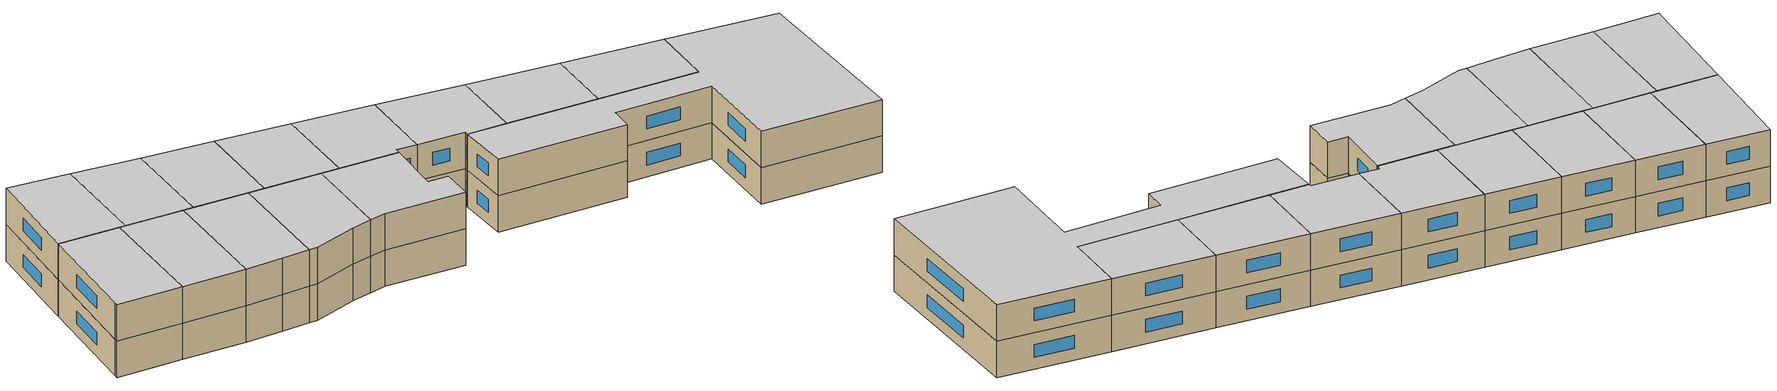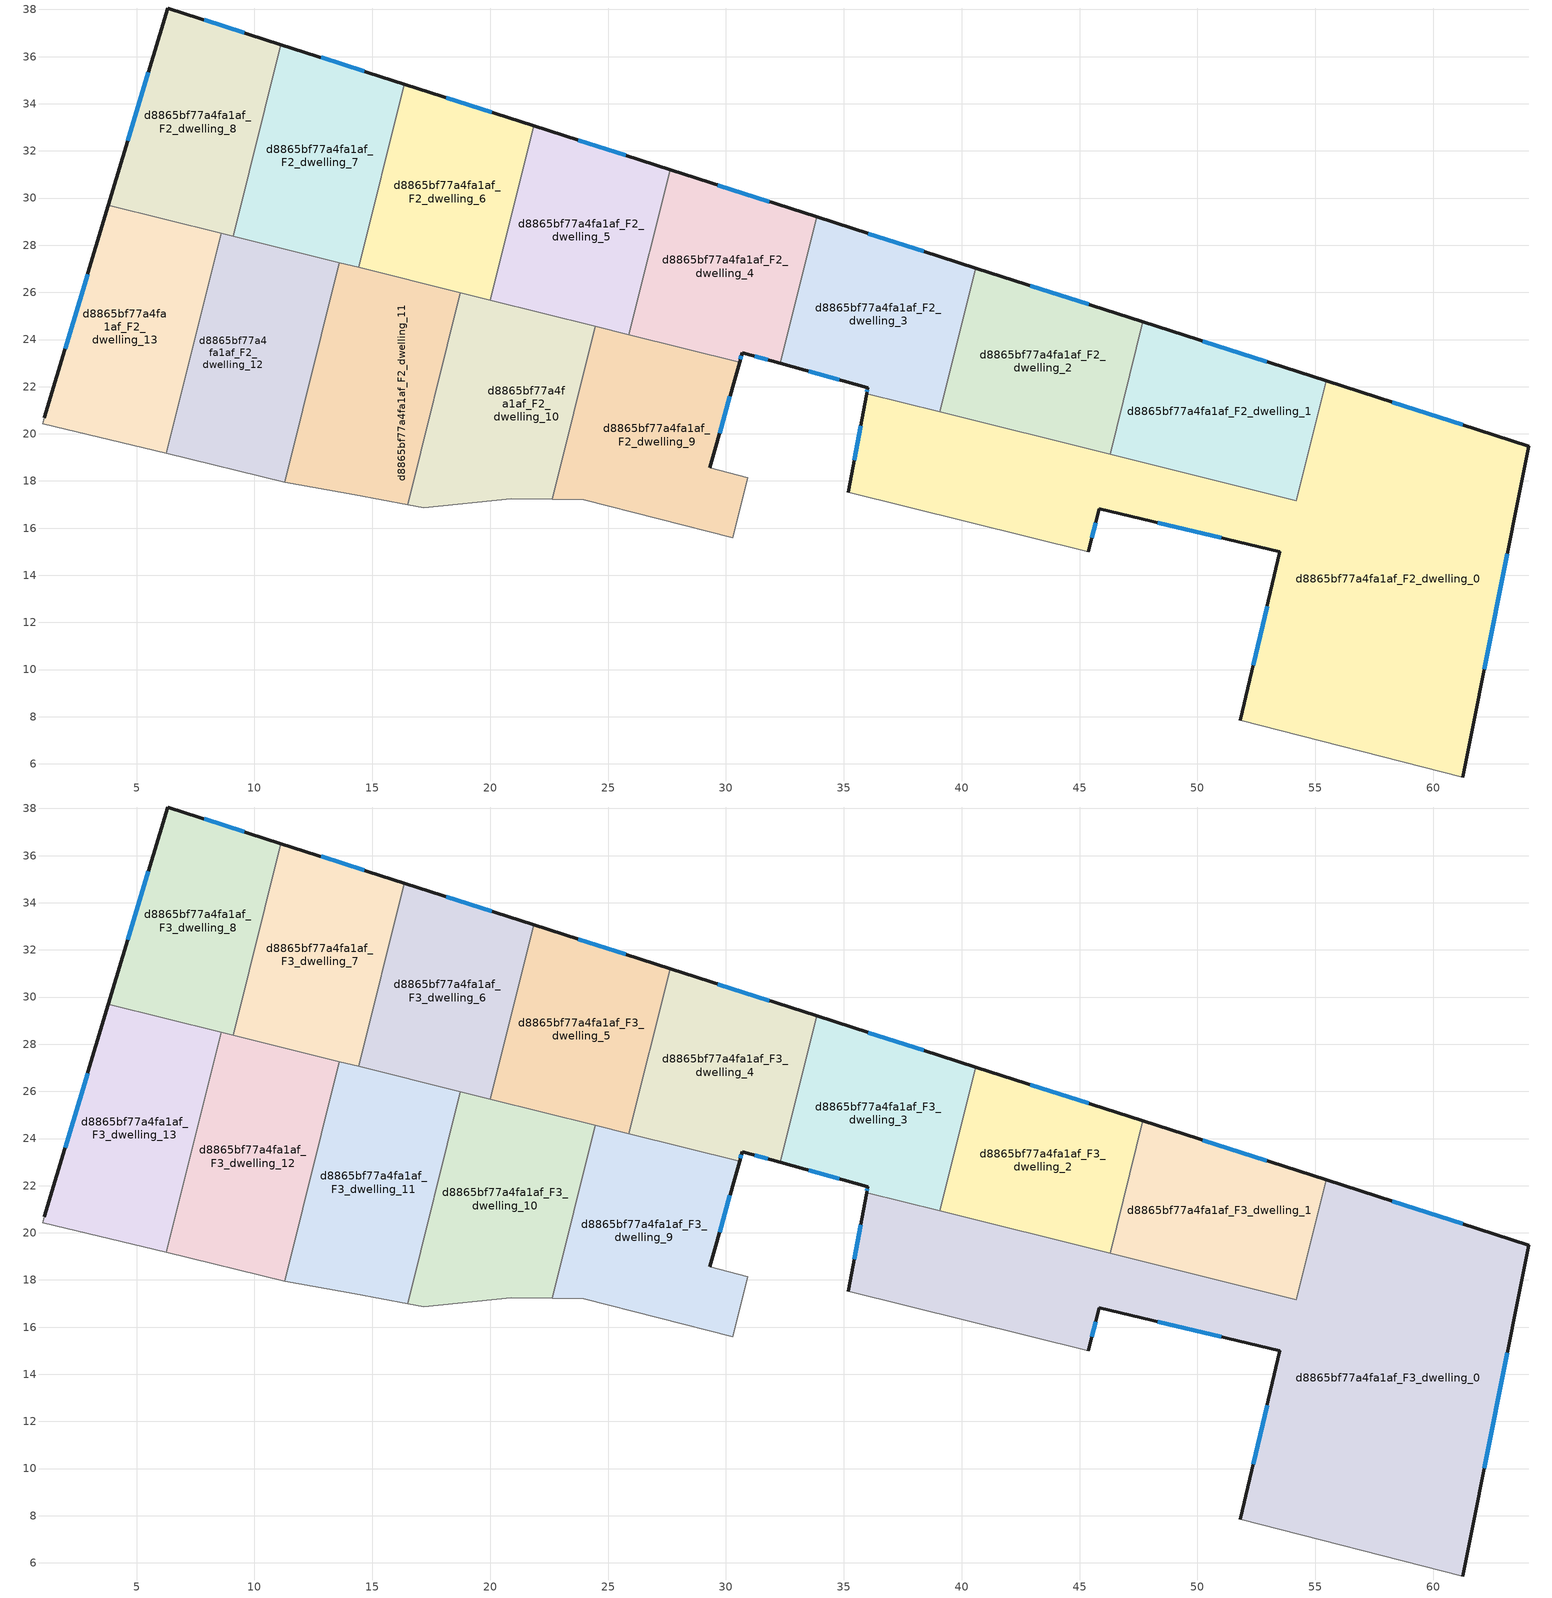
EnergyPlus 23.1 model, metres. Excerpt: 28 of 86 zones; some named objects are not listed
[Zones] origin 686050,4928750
d8865bf77a4fa1af_F2_dwelling_0
 floor to d8865bf77a4fa1af_F1_dwelling_0 (EU_floor_Construction): 64.05,19.48 61.25,5.44 51.81,7.85 53.5,15 45.83,16.81 45.36,15 35.18,17.51 35.96,21.7 54.2,17.16 55.46,22.25 z6
 wall outside (EU_wall_Construction): 45.36,15 45.83,16.81 53.5,15 51.81,7.85 / 35.96,21.7 35.18,17.51 / 61.25,5.44 64.05,19.48 55.46,22.25 z6:9
 wall adiabatic (EU_wall_Construction): 35.18,17.51 45.36,15 / 51.81,7.85 61.25,5.44 z6:9
 wall to d8865bf77a4fa1af_F2_dwelling_1 (EU_wall_Construction): 55.46,22.25 54.2,17.16 46.29,19.13 z6:9
 wall to d8865bf77a4fa1af_F2_dwelling_2 (EU_wall_Construction): 46.29,19.13 39.07,20.93 z6:9
 wall to d8865bf77a4fa1af_F2_dwelling_3 (EU_wall_Construction): 39.07,20.93 35.96,21.7 z6:9
 window (EU_Window_Construction): 52.95,12.68 52.36,10.18 / 48.33,16.22 51.01,15.59 / 45.51,15.59 45.68,16.22 / 35.71,20.34 35.44,18.87 / 61.26,20.38 58.26,21.35 / 62.16,10.01 63.14,14.92 z6.98:8.02
d8865bf77a4fa1af_F2_dwelling_1
 floor to d8865bf77a4fa1af_F1_dwelling_1 (EU_floor_Construction): 55.46,22.25 54.2,17.16 46.29,19.13 47.69,24.75 z6
 wall outside (EU_wall_Construction): 55.46,22.25 47.69,24.75 z6:9
 wall to d8865bf77a4fa1af_F2_dwelling_2 (EU_wall_Construction): 47.69,24.75 46.29,19.13 z6:9
 window (EU_Window_Construction): 52.93,23.06 50.22,23.93 z6.98:8.02
d8865bf77a4fa1af_F2_dwelling_10
 floor to d8865bf77a4fa1af_F1_dwelling_10 (EU_floor_Construction): 24.46,24.57 22.63,17.22 20.89,17.24 18.37,16.99 20.5,25.55 z6
 floor to d8865bf77a4fa1af_F1_dwelling_11 (EU_floor_Construction): 20.5,25.55 18.37,16.99 17.17,16.87 16.49,17 18.73,25.99 z6
 wall to d8865bf77a4fa1af_F2_dwelling_11 (EU_wall_Construction): 18.73,25.99 16.49,17 z6:9
 wall to d8865bf77a4fa1af_F2_dwelling_9 (EU_wall_Construction): 22.63,17.22 24.46,24.57 z6:9
 wall adiabatic (EU_wall_Construction): 16.49,17 17.17,16.87 20.89,17.24 22.63,17.22 z6:9
 wall to d8865bf77a4fa1af_F2_dwelling_5 (EU_wall_Construction): 24.46,24.57 20.01,25.67 z6:9
 wall to d8865bf77a4fa1af_F2_dwelling_6 (EU_wall_Construction): 20.01,25.67 18.73,25.99 z6:9
d8865bf77a4fa1af_F2_dwelling_11
 floor to d8865bf77a4fa1af_F1_dwelling_11 (EU_floor_Construction): 18.73,25.99 16.49,17 14.25,17.41 13.87,17.48 16.15,26.63 z6
 floor to d8865bf77a4fa1af_F1_dwelling_12 (EU_floor_Construction): 16.15,26.63 13.87,17.48 11.29,17.95 13.61,27.26 z6
 wall adiabatic (EU_wall_Construction): 11.29,17.95 14.25,17.41 16.49,17 z6:9
 wall to d8865bf77a4fa1af_F2_dwelling_6 (EU_wall_Construction): 18.73,25.99 14.43,27.06 z6:9
 wall to d8865bf77a4fa1af_F2_dwelling_12 (EU_wall_Construction): 13.61,27.26 11.29,17.95 z6:9
 wall to d8865bf77a4fa1af_F2_dwelling_7 (EU_wall_Construction): 14.43,27.06 13.61,27.26 z6:9
d8865bf77a4fa1af_F2_dwelling_12
 floor to d8865bf77a4fa1af_F1_dwelling_12 (EU_floor_Construction): 13.61,27.26 11.29,17.95 9.61,18.36 11.93,27.68 z6
 floor adiabatic (EU_floor_Construction): 11.93,27.68 9.61,18.36 6.26,19.17 8.58,28.51 z6
 wall adiabatic (EU_wall_Construction): 6.26,19.17 11.29,17.95 z6:9
 wall to d8865bf77a4fa1af_F2_dwelling_13 (EU_wall_Construction): 8.58,28.51 6.26,19.17 z6:9
 wall to d8865bf77a4fa1af_F2_dwelling_7 (EU_wall_Construction): 13.61,27.26 9.1,28.39 z6:9
 wall to d8865bf77a4fa1af_F2_dwelling_8 (EU_wall_Construction): 9.1,28.39 8.58,28.51 z6:9
d8865bf77a4fa1af_F2_dwelling_13
 floor to d8865bf77a4fa1af_F1_dwelling_14 (EU_floor_Construction): 7.75,28.72 5.42,19.37 1.02,20.43 1.09,20.67 3.8,29.71 z6
 floor adiabatic (EU_floor_Construction): 8.58,28.51 6.26,19.17 5.42,19.37 7.75,28.72 z6
 wall outside (EU_wall_Construction): 3.8,29.71 1.09,20.67 z6:9
 wall adiabatic (EU_wall_Construction): 1.09,20.67 1.02,20.43 6.26,19.17 z6:9
 wall to d8865bf77a4fa1af_F2_dwelling_8 (EU_wall_Construction): 8.58,28.51 3.8,29.71 z6:9
 window (EU_Window_Construction): 2.92,26.77 1.97,23.61 z6.98:8.02
d8865bf77a4fa1af_F2_dwelling_2
 floor to d8865bf77a4fa1af_F1_dwelling_2 (EU_floor_Construction): 47.69,24.75 46.29,19.13 39.07,20.93 40.59,27.03 z6
 wall outside (EU_wall_Construction): 47.69,24.75 40.59,27.03 z6:9
 wall to d8865bf77a4fa1af_F2_dwelling_3 (EU_wall_Construction): 40.59,27.03 39.07,20.93 z6:9
 window (EU_Window_Construction): 45.38,25.49 42.9,26.29 z6.98:8.02
d8865bf77a4fa1af_F2_dwelling_3
 floor to d8865bf77a4fa1af_F1_dwelling_3 (EU_floor_Construction): 40.59,27.03 39.07,20.93 35.96,21.7 36.01,21.95 32.31,22.99 33.85,29.2 z6
 wall outside (EU_wall_Construction): 32.31,22.99 36.01,21.95 35.96,21.7 / 40.59,27.03 33.85,29.2 z6:9
 wall to d8865bf77a4fa1af_F2_dwelling_4 (EU_wall_Construction): 33.85,29.2 32.31,22.99 z6:9
 window (EU_Window_Construction): 36,21.87 35.98,21.78 / 33.51,22.65 34.81,22.29 / 38.4,27.74 36.04,28.49 z6.98:8.02
d8865bf77a4fa1af_F2_dwelling_4
 floor to d8865bf77a4fa1af_F1_dwelling_4 (EU_floor_Construction): 33.85,29.2 32.31,22.99 30.69,23.44 30.58,23.04 25.89,24.21 27.63,31.2 z6
 wall outside (EU_wall_Construction): 33.85,29.2 27.63,31.2 / 30.58,23.04 30.69,23.44 32.31,22.99 z6:9
 wall to d8865bf77a4fa1af_F2_dwelling_5 (EU_wall_Construction): 27.63,31.2 25.89,24.21 z6:9
 wall to d8865bf77a4fa1af_F2_dwelling_9 (EU_wall_Construction): 25.89,24.21 30.58,23.04 z6:9
 window (EU_Window_Construction): 31.83,29.85 29.65,30.55 / 31.22,23.3 31.78,23.14 / 30.62,23.17 30.66,23.31 z6.98:8.02
d8865bf77a4fa1af_F2_dwelling_5
 floor to d8865bf77a4fa1af_F1_dwelling_5 (EU_floor_Construction): 27.63,31.2 25.89,24.21 20.01,25.67 21.85,33.06 z6
 wall outside (EU_wall_Construction): 27.63,31.2 21.85,33.06 z6:9
 wall to d8865bf77a4fa1af_F2_dwelling_6 (EU_wall_Construction): 21.85,33.06 20.01,25.67 z6:9
 wall to d8865bf77a4fa1af_F2_dwelling_9 (EU_wall_Construction): 24.46,24.56 25.89,24.21 z6:9
 window (EU_Window_Construction): 25.75,31.81 23.73,32.46 z6.98:8.02
d8865bf77a4fa1af_F2_dwelling_6
 floor to d8865bf77a4fa1af_F1_dwelling_6 (EU_floor_Construction): 21.85,33.06 20.01,25.67 14.43,27.06 16.36,34.83 z6
 wall outside (EU_wall_Construction): 21.85,33.06 16.36,34.83 z6:9
 wall to d8865bf77a4fa1af_F2_dwelling_7 (EU_wall_Construction): 16.36,34.83 14.43,27.06 z6:9
 window (EU_Window_Construction): 20.06,33.64 18.14,34.26 z6.98:8.02
d8865bf77a4fa1af_F2_dwelling_7
 floor to d8865bf77a4fa1af_F1_dwelling_7 (EU_floor_Construction): 16.36,34.83 14.43,27.06 9.1,28.39 11.12,36.51 z6
 wall outside (EU_wall_Construction): 16.36,34.83 11.12,36.51 z6:9
 wall to d8865bf77a4fa1af_F2_dwelling_8 (EU_wall_Construction): 11.12,36.51 9.1,28.39 z6:9
 window (EU_Window_Construction): 14.66,35.38 12.83,35.97 z6.98:8.02
d8865bf77a4fa1af_F2_dwelling_8
 floor to d8865bf77a4fa1af_F1_dwelling_8 (EU_floor_Construction): 11.12,36.51 9.1,28.39 3.8,29.71 6.31,38.06 z6
 wall outside (EU_wall_Construction): 11.12,36.51 6.31,38.06 3.8,29.71 z6:9
 window (EU_Window_Construction): 5.5,35.34 4.62,32.42 / 9.56,37.02 7.88,37.56 z6.98:8.02
d8865bf77a4fa1af_F2_dwelling_9
 floor to d8865bf77a4fa1af_F1_dwelling_9 (EU_floor_Construction): 30.58,23.04 29.32,18.56 30.92,18.14 30.29,15.59 23.96,17.2 23.77,17.21 25.54,24.3 z6
 floor to d8865bf77a4fa1af_F1_dwelling_10 (EU_floor_Construction): 25.54,24.3 23.77,17.21 22.63,17.22 24.46,24.57 z6
 wall outside (EU_wall_Construction): 29.32,18.56 30.58,23.04 z6:9
 wall adiabatic (EU_wall_Construction): 22.63,17.22 23.96,17.2 30.29,15.59 30.92,18.14 29.32,18.56 z6:9
 window (EU_Window_Construction): 29.73,20.02 30.17,21.58 z6.98:8.02
d8865bf77a4fa1af_F3_dwelling_0
 floor to d8865bf77a4fa1af_F2_dwelling_0 (EU_floor_Construction): 64.05,19.48 61.25,5.44 51.81,7.85 53.5,15 45.83,16.81 45.36,15 35.18,17.51 35.96,21.7 54.2,17.16 55.46,22.25 z9
 wall outside (EU_wall_Construction): 45.36,15 45.83,16.81 53.5,15 51.81,7.85 / 35.96,21.7 35.18,17.51 / 61.25,5.44 64.05,19.48 55.46,22.25 z9:12
 wall adiabatic (EU_wall_Construction): 35.18,17.51 45.36,15 / 51.81,7.85 61.25,5.44 z9:12
 wall to d8865bf77a4fa1af_F3_dwelling_1 (EU_wall_Construction): 55.46,22.25 54.2,17.16 46.29,19.13 z9:12
 wall to d8865bf77a4fa1af_F3_dwelling_2 (EU_wall_Construction): 46.29,19.13 39.07,20.93 z9:12
 wall to d8865bf77a4fa1af_F3_dwelling_3 (EU_wall_Construction): 39.07,20.93 35.96,21.7 z9:12
 window (EU_Window_Construction): 52.95,12.68 52.36,10.18 / 48.33,16.22 51.01,15.59 / 45.51,15.59 45.68,16.22 / 35.71,20.34 35.44,18.87 / 61.26,20.38 58.26,21.35 / 62.16,10.01 63.14,14.92 z9.98:11.02
 ceiling to d8865bf77a4fa1af_F4_dwelling_0 (EU_floor_Construction): 61.25,5.44 64.05,19.48 55.46,22.25 54.2,17.16 35.96,21.7 35.18,17.51 45.36,15 45.83,16.81 53.5,15 51.81,7.85 z12
d8865bf77a4fa1af_F3_dwelling_1
 floor to d8865bf77a4fa1af_F2_dwelling_1 (EU_floor_Construction): 55.46,22.25 54.2,17.16 46.29,19.13 47.69,24.75 z9
 wall outside (EU_wall_Construction): 55.46,22.25 47.69,24.75 z9:12
 wall to d8865bf77a4fa1af_F3_dwelling_2 (EU_wall_Construction): 47.69,24.75 46.29,19.13 z9:12
 window (EU_Window_Construction): 52.93,23.06 50.22,23.93 z9.98:11.02
 ceiling to d8865bf77a4fa1af_F4_dwelling_1 (EU_floor_Construction): 54.2,17.16 55.46,22.25 47.69,24.75 46.29,19.13 z12
d8865bf77a4fa1af_F3_dwelling_10
 floor to d8865bf77a4fa1af_F2_dwelling_10 (EU_floor_Construction): 24.46,24.57 22.63,17.22 20.89,17.24 17.17,16.87 16.49,17 18.73,25.99 z9
 wall to d8865bf77a4fa1af_F3_dwelling_11 (EU_wall_Construction): 18.73,25.99 16.49,17 z9:12
 wall to d8865bf77a4fa1af_F3_dwelling_9 (EU_wall_Construction): 22.63,17.22 24.46,24.57 z9:12
 wall adiabatic (EU_wall_Construction): 16.49,17 17.17,16.87 20.89,17.24 22.63,17.22 z9:12
 wall to d8865bf77a4fa1af_F3_dwelling_5 (EU_wall_Construction): 24.46,24.57 20.01,25.67 z9:12
 wall to d8865bf77a4fa1af_F3_dwelling_6 (EU_wall_Construction): 20.01,25.67 18.73,25.99 z9:12
 ceiling to d8865bf77a4fa1af_F4_dwelling_10 (EU_floor_Construction): 22.63,17.22 24.46,24.57 18.73,25.99 16.49,17 17.17,16.87 20.89,17.24 z12
d8865bf77a4fa1af_F3_dwelling_11
 floor to d8865bf77a4fa1af_F2_dwelling_11 (EU_floor_Construction): 18.73,25.99 16.49,17 14.25,17.41 11.29,17.95 13.61,27.26 z9
 wall adiabatic (EU_wall_Construction): 11.29,17.95 14.25,17.41 16.49,17 z9:12
 wall to d8865bf77a4fa1af_F3_dwelling_6 (EU_wall_Construction): 18.73,25.99 14.43,27.06 z9:12
 wall to d8865bf77a4fa1af_F3_dwelling_12 (EU_wall_Construction): 13.61,27.26 11.29,17.95 z9:12
 wall to d8865bf77a4fa1af_F3_dwelling_7 (EU_wall_Construction): 14.43,27.06 13.61,27.26 z9:12
 ceiling to d8865bf77a4fa1af_F4_dwelling_11 (EU_floor_Construction): 16.49,17 18.73,25.99 13.61,27.26 11.29,17.95 14.25,17.41 z12
d8865bf77a4fa1af_F3_dwelling_12
 floor to d8865bf77a4fa1af_F2_dwelling_12 (EU_floor_Construction): 13.61,27.26 11.29,17.95 6.26,19.17 8.58,28.51 z9
 wall adiabatic (EU_wall_Construction): 6.26,19.17 11.29,17.95 z9:12
 wall to d8865bf77a4fa1af_F3_dwelling_13 (EU_wall_Construction): 8.58,28.51 6.26,19.17 z9:12
 wall to d8865bf77a4fa1af_F3_dwelling_7 (EU_wall_Construction): 13.61,27.26 9.1,28.39 z9:12
 wall to d8865bf77a4fa1af_F3_dwelling_8 (EU_wall_Construction): 9.1,28.39 8.58,28.51 z9:12
 ceiling to d8865bf77a4fa1af_F4_dwelling_12 (EU_floor_Construction): 11.29,17.95 13.61,27.26 8.58,28.51 6.26,19.17 z12
d8865bf77a4fa1af_F3_dwelling_13
 floor to d8865bf77a4fa1af_F2_dwelling_13 (EU_floor_Construction): 8.58,28.51 6.26,19.17 1.02,20.43 1.09,20.67 3.8,29.71 z9
 wall outside (EU_wall_Construction): 3.8,29.71 1.09,20.67 z9:12
 wall adiabatic (EU_wall_Construction): 1.09,20.67 1.02,20.43 6.26,19.17 z9:12
 wall to d8865bf77a4fa1af_F3_dwelling_8 (EU_wall_Construction): 8.58,28.51 3.8,29.71 z9:12
 window (EU_Window_Construction): 2.92,26.77 1.97,23.61 z9.98:11.02
 ceiling to d8865bf77a4fa1af_F4_dwelling_13 (EU_floor_Construction): 6.26,19.17 8.58,28.51 3.8,29.71 1.09,20.67 1.02,20.43 z12
d8865bf77a4fa1af_F3_dwelling_2
 floor to d8865bf77a4fa1af_F2_dwelling_2 (EU_floor_Construction): 47.69,24.75 46.29,19.13 39.07,20.93 40.59,27.03 z9
 wall outside (EU_wall_Construction): 47.69,24.75 40.59,27.03 z9:12
 wall to d8865bf77a4fa1af_F3_dwelling_3 (EU_wall_Construction): 40.59,27.03 39.07,20.93 z9:12
 window (EU_Window_Construction): 45.38,25.49 42.9,26.29 z9.98:11.02
 ceiling to d8865bf77a4fa1af_F4_dwelling_2 (EU_floor_Construction): 46.29,19.13 47.69,24.75 40.59,27.03 39.07,20.93 z12
d8865bf77a4fa1af_F3_dwelling_3
 floor to d8865bf77a4fa1af_F2_dwelling_3 (EU_floor_Construction): 40.59,27.03 39.07,20.93 35.96,21.7 36.01,21.95 32.31,22.99 33.85,29.2 z9
 wall outside (EU_wall_Construction): 32.31,22.99 36.01,21.95 35.96,21.7 / 40.59,27.03 33.85,29.2 z9:12
 wall to d8865bf77a4fa1af_F3_dwelling_4 (EU_wall_Construction): 33.85,29.2 32.31,22.99 z9:12
 window (EU_Window_Construction): 36,21.87 35.98,21.78 / 33.51,22.65 34.81,22.29 / 38.4,27.74 36.04,28.49 z9.98:11.02
 ceiling to d8865bf77a4fa1af_F4_dwelling_3 (EU_floor_Construction): 39.07,20.93 40.59,27.03 33.85,29.2 32.31,22.99 36.01,21.95 35.96,21.7 z12
d8865bf77a4fa1af_F3_dwelling_4
 floor to d8865bf77a4fa1af_F2_dwelling_4 (EU_floor_Construction): 33.85,29.2 32.31,22.99 30.69,23.44 30.58,23.04 25.89,24.21 27.63,31.2 z9
 wall outside (EU_wall_Construction): 33.85,29.2 27.63,31.2 / 30.58,23.04 30.69,23.44 32.31,22.99 z9:12
 wall to d8865bf77a4fa1af_F3_dwelling_5 (EU_wall_Construction): 27.63,31.2 25.89,24.21 z9:12
 wall to d8865bf77a4fa1af_F3_dwelling_9 (EU_wall_Construction): 25.89,24.21 30.58,23.04 z9:12
 window (EU_Window_Construction): 31.83,29.85 29.65,30.55 / 31.22,23.3 31.78,23.14 / 30.62,23.17 30.66,23.31 z9.98:11.02
 ceiling to d8865bf77a4fa1af_F4_dwelling_4 (EU_floor_Construction): 32.31,22.99 33.85,29.2 27.63,31.2 25.89,24.21 30.58,23.04 30.69,23.44 z12
d8865bf77a4fa1af_F3_dwelling_5
 floor to d8865bf77a4fa1af_F2_dwelling_5 (EU_floor_Construction): 27.63,31.2 25.89,24.21 20.01,25.67 21.85,33.06 z9
 wall outside (EU_wall_Construction): 27.63,31.2 21.85,33.06 z9:12
 wall to d8865bf77a4fa1af_F3_dwelling_6 (EU_wall_Construction): 21.85,33.06 20.01,25.67 z9:12
 wall to d8865bf77a4fa1af_F3_dwelling_9 (EU_wall_Construction): 24.46,24.56 25.89,24.21 z9:12
 window (EU_Window_Construction): 25.75,31.81 23.73,32.46 z9.98:11.02
 ceiling to d8865bf77a4fa1af_F4_dwelling_5 (EU_floor_Construction): 25.89,24.21 27.63,31.2 21.85,33.06 20.01,25.67 z12
d8865bf77a4fa1af_F3_dwelling_6
 floor to d8865bf77a4fa1af_F2_dwelling_6 (EU_floor_Construction): 21.85,33.06 20.01,25.67 14.43,27.06 16.36,34.83 z9
 wall outside (EU_wall_Construction): 21.85,33.06 16.36,34.83 z9:12
 wall to d8865bf77a4fa1af_F3_dwelling_7 (EU_wall_Construction): 16.36,34.83 14.43,27.06 z9:12
 window (EU_Window_Construction): 20.06,33.64 18.14,34.26 z9.98:11.02
 ceiling to d8865bf77a4fa1af_F4_dwelling_6 (EU_floor_Construction): 20.01,25.67 21.85,33.06 16.36,34.83 14.43,27.06 z12
d8865bf77a4fa1af_F3_dwelling_7
 floor to d8865bf77a4fa1af_F2_dwelling_7 (EU_floor_Construction): 16.36,34.83 14.43,27.06 9.1,28.39 11.12,36.51 z9
 wall outside (EU_wall_Construction): 16.36,34.83 11.12,36.51 z9:12
 wall to d8865bf77a4fa1af_F3_dwelling_8 (EU_wall_Construction): 11.12,36.51 9.1,28.39 z9:12
 window (EU_Window_Construction): 14.66,35.38 12.83,35.97 z9.98:11.02
 ceiling to d8865bf77a4fa1af_F4_dwelling_7 (EU_floor_Construction): 14.43,27.06 16.36,34.83 11.12,36.51 9.1,28.39 z12
d8865bf77a4fa1af_F3_dwelling_8
 floor to d8865bf77a4fa1af_F2_dwelling_8 (EU_floor_Construction): 11.12,36.51 9.1,28.39 3.8,29.71 6.31,38.06 z9
 wall outside (EU_wall_Construction): 11.12,36.51 6.31,38.06 3.8,29.71 z9:12
 window (EU_Window_Construction): 5.5,35.34 4.62,32.42 / 9.56,37.02 7.88,37.56 z9.98:11.02
 ceiling to d8865bf77a4fa1af_F4_dwelling_8 (EU_floor_Construction): 9.1,28.39 11.12,36.51 6.31,38.06 3.8,29.71 z12
d8865bf77a4fa1af_F3_dwelling_9
 floor to d8865bf77a4fa1af_F2_dwelling_9 (EU_floor_Construction): 30.58,23.04 29.32,18.56 30.92,18.14 30.29,15.59 23.96,17.2 22.63,17.22 24.46,24.57 z9
 wall outside (EU_wall_Construction): 29.32,18.56 30.58,23.04 z9:12
 wall adiabatic (EU_wall_Construction): 22.63,17.22 23.96,17.2 30.29,15.59 30.92,18.14 29.32,18.56 z9:12
 window (EU_Window_Construction): 29.73,20.02 30.17,21.58 z9.98:11.02
 ceiling to d8865bf77a4fa1af_F4_dwelling_9 (EU_floor_Construction): 30.29,15.59 30.92,18.14 29.32,18.56 30.58,23.04 24.46,24.57 22.63,17.22 23.96,17.2 z12
[Building]
EU S2 Campaign: North Axis=0; Terrain=City; Solar Distribution=FullExterior
[Site:Location]
Bologna: Latitude=44.5; Longitude=11.25; Time Zone=1; Elevation=37
[SizingPeriod:WeatherFileDays]
AnnualSizingPeriod: Begin Month=1; Begin Day of Month=1; End Month=12; End Day of Month=31; Day of Week for Start Day=Monday; Use Weather File Daylight Saving Period=No; Use Weather File Rain and Snow Indicators=No
[MATERIAL]
EU_InternalMass_Material: Roughness=MediumRough; Thickness=0.1; Conductivity=1; Density=1800; Specific Heat=900; Thermal Absorptance=0.9; Solar Absorptance=0.7; Visible Absorptance=0.7
[MATERIAL:NOMASS] Roughness=MediumRough; Thermal Absorptance=0.9; Solar Absorptance=0.7; Visible Absorptance=0.7
Name | Thermal Resistance
EU_wall_NoMass | 0.905828
EU_floor_NoMass | 0.67114
[WINDOWMATERIAL:SIMPLEGLAZINGSYSTEM]
EU_Window_SimpleGlazing: UFactor=4.52486; Solar Heat Gain Coefficient=0.85; Visible Transmittance=0.85
[CONSTRUCTION]
EU_wall_Construction: EU_wall_NoMass
EU_floor_Construction: EU_floor_NoMass
EU_Window_Construction: EU_Window_SimpleGlazing
EU_InternalMass_Construction: EU_InternalMass_Material
[ZONE] Type=1; Multiplier=1; Ceiling Height=autocalculate; Floor Area=autocalculate; Part of Total Floor Area=Yes
Name | Volume
d8865bf77a4fa1af_F2_dwelling_0; d8865bf77a4fa1af_F3_dwelling_0 | 601.278
d8865bf77a4fa1af_F2_dwelling_1; d8865bf77a4fa1af_F3_dwelling_1; d8865bf77a4fa1af_F2_dwelling_5; d8865bf77a4fa1af_F3_dwelling_5 | 134.777
d8865bf77a4fa1af_F2_dwelling_10; d8865bf77a4fa1af_F3_dwelling_10 | 149.309
d8865bf77a4fa1af_F2_dwelling_11; d8865bf77a4fa1af_F3_dwelling_11 | 149.278
d8865bf77a4fa1af_F2_dwelling_12; d8865bf77a4fa1af_F3_dwelling_12 | 149.281
d8865bf77a4fa1af_F2_dwelling_13; d8865bf77a4fa1af_F3_dwelling_13 | 149.296
d8865bf77a4fa1af_F2_dwelling_2; d8865bf77a4fa1af_F3_dwelling_2 | 134.759
d8865bf77a4fa1af_F2_dwelling_3; d8865bf77a4fa1af_F3_dwelling_3; d8865bf77a4fa1af_F2_dwelling_6; d8865bf77a4fa1af_F3_dwelling_6 | 134.791
d8865bf77a4fa1af_F2_dwelling_4; d8865bf77a4fa1af_F3_dwelling_4 | 134.763
d8865bf77a4fa1af_F2_dwelling_7; d8865bf77a4fa1af_F3_dwelling_7 | 134.785
d8865bf77a4fa1af_F2_dwelling_8; d8865bf77a4fa1af_F3_dwelling_8 | 134.778
d8865bf77a4fa1af_F2_dwelling_9; d8865bf77a4fa1af_F3_dwelling_9 | 149.297
[INTERNALMASS] Construction=EU_InternalMass_Construction
Name | Zone or ZoneList | Surface Area
d8865bf77a4fa1af_F2_dwelling_0_EU_InternalMass | d8865bf77a4fa1af_F2_dwelling_0 | 200.426
d8865bf77a4fa1af_F2_dwelling_1_EU_InternalMass | d8865bf77a4fa1af_F2_dwelling_1 | 44.9258
d8865bf77a4fa1af_F2_dwelling_2_EU_InternalMass | d8865bf77a4fa1af_F2_dwelling_2 | 44.9196
d8865bf77a4fa1af_F2_dwelling_3_EU_InternalMass | d8865bf77a4fa1af_F2_dwelling_3 | 44.9305
d8865bf77a4fa1af_F2_dwelling_4_EU_InternalMass | d8865bf77a4fa1af_F2_dwelling_4 | 44.921
d8865bf77a4fa1af_F2_dwelling_5_EU_InternalMass | d8865bf77a4fa1af_F2_dwelling_5 | 44.9256
d8865bf77a4fa1af_F2_dwelling_6_EU_InternalMass | d8865bf77a4fa1af_F2_dwelling_6 | 44.9302
d8865bf77a4fa1af_F2_dwelling_7_EU_InternalMass | d8865bf77a4fa1af_F2_dwelling_7 | 44.9281
d8865bf77a4fa1af_F2_dwelling_8_EU_InternalMass | d8865bf77a4fa1af_F2_dwelling_8 | 44.9261
d8865bf77a4fa1af_F2_dwelling_9_EU_InternalMass | d8865bf77a4fa1af_F2_dwelling_9 | 49.7657
d8865bf77a4fa1af_F2_dwelling_10_EU_InternalMass | d8865bf77a4fa1af_F2_dwelling_10 | 49.7698
d8865bf77a4fa1af_F2_dwelling_11_EU_InternalMass | d8865bf77a4fa1af_F2_dwelling_11 | 49.77
d8865bf77a4fa1af_F2_dwelling_12_EU_InternalMass | d8865bf77a4fa1af_F2_dwelling_12 | 49.7603
d8865bf77a4fa1af_F2_dwelling_13_EU_InternalMass | d8865bf77a4fa1af_F2_dwelling_13 | 49.7653
d8865bf77a4fa1af_F3_dwelling_0_EU_InternalMass | d8865bf77a4fa1af_F3_dwelling_0 | 200.426
d8865bf77a4fa1af_F3_dwelling_1_EU_InternalMass | d8865bf77a4fa1af_F3_dwelling_1 | 44.9258
d8865bf77a4fa1af_F3_dwelling_2_EU_InternalMass | d8865bf77a4fa1af_F3_dwelling_2 | 44.9196
d8865bf77a4fa1af_F3_dwelling_3_EU_InternalMass | d8865bf77a4fa1af_F3_dwelling_3 | 44.9305
d8865bf77a4fa1af_F3_dwelling_4_EU_InternalMass | d8865bf77a4fa1af_F3_dwelling_4 | 44.921
d8865bf77a4fa1af_F3_dwelling_5_EU_InternalMass | d8865bf77a4fa1af_F3_dwelling_5 | 44.9256
d8865bf77a4fa1af_F3_dwelling_6_EU_InternalMass | d8865bf77a4fa1af_F3_dwelling_6 | 44.9302
d8865bf77a4fa1af_F3_dwelling_7_EU_InternalMass | d8865bf77a4fa1af_F3_dwelling_7 | 44.9281
d8865bf77a4fa1af_F3_dwelling_8_EU_InternalMass | d8865bf77a4fa1af_F3_dwelling_8 | 44.9261
d8865bf77a4fa1af_F3_dwelling_9_EU_InternalMass | d8865bf77a4fa1af_F3_dwelling_9 | 49.7657
d8865bf77a4fa1af_F3_dwelling_10_EU_InternalMass | d8865bf77a4fa1af_F3_dwelling_10 | 49.7698
d8865bf77a4fa1af_F3_dwelling_11_EU_InternalMass | d8865bf77a4fa1af_F3_dwelling_11 | 49.77
d8865bf77a4fa1af_F3_dwelling_12_EU_InternalMass | d8865bf77a4fa1af_F3_dwelling_12 | 49.7603
d8865bf77a4fa1af_F3_dwelling_13_EU_InternalMass | d8865bf77a4fa1af_F3_dwelling_13 | 49.7653
[OTHEREQUIPMENT] Fuel Type=Electricity; Design Level Calculation Method=Watts/Area; Power per Zone Floor Area=1; Fraction Latent=0; Fraction Radiant=0; Fraction Lost=0; Carbon Dioxide Generation Rate=0; EndUse Subcategory=EU_Step8_InternalGains
Name | Zone or ZoneList or Space or SpaceList | Schedule
EU_Step8_InternalGain_d8865bf77a4fa1af_F2_dwelling_0_f000 | d8865bf77a4fa1af_F2_dwelling_0 | EU_Step8_GainSchedule_d8865bf77a4fa1af_F2_dwelling_0_f000
EU_Step8_InternalGain_d8865bf77a4fa1af_F2_dwelling_1_f000 | d8865bf77a4fa1af_F2_dwelling_1 | EU_Step8_GainSchedule_d8865bf77a4fa1af_F2_dwelling_1_f000
EU_Step8_InternalGain_d8865bf77a4fa1af_F2_dwelling_2_f000 | d8865bf77a4fa1af_F2_dwelling_2 | EU_Step8_GainSchedule_d8865bf77a4fa1af_F2_dwelling_2_f000
EU_Step8_InternalGain_d8865bf77a4fa1af_F2_dwelling_3_f000 | d8865bf77a4fa1af_F2_dwelling_3 | EU_Step8_GainSchedule_d8865bf77a4fa1af_F2_dwelling_3_f000
EU_Step8_InternalGain_d8865bf77a4fa1af_F2_dwelling_4_f000 | d8865bf77a4fa1af_F2_dwelling_4 | EU_Step8_GainSchedule_d8865bf77a4fa1af_F2_dwelling_4_f000
EU_Step8_InternalGain_d8865bf77a4fa1af_F2_dwelling_5_f000 | d8865bf77a4fa1af_F2_dwelling_5 | EU_Step8_GainSchedule_d8865bf77a4fa1af_F2_dwelling_5_f000
EU_Step8_InternalGain_d8865bf77a4fa1af_F2_dwelling_6_f000 | d8865bf77a4fa1af_F2_dwelling_6 | EU_Step8_GainSchedule_d8865bf77a4fa1af_F2_dwelling_6_f000
EU_Step8_InternalGain_d8865bf77a4fa1af_F2_dwelling_7_f000 | d8865bf77a4fa1af_F2_dwelling_7 | EU_Step8_GainSchedule_d8865bf77a4fa1af_F2_dwelling_7_f000
EU_Step8_InternalGain_d8865bf77a4fa1af_F2_dwelling_8_f000 | d8865bf77a4fa1af_F2_dwelling_8 | EU_Step8_GainSchedule_d8865bf77a4fa1af_F2_dwelling_8_f000
EU_Step8_InternalGain_d8865bf77a4fa1af_F2_dwelling_9_f000 | d8865bf77a4fa1af_F2_dwelling_9 | EU_Step8_GainSchedule_d8865bf77a4fa1af_F2_dwelling_9_f000
EU_Step8_InternalGain_d8865bf77a4fa1af_F2_dwelling_10_f000 | d8865bf77a4fa1af_F2_dwelling_10 | EU_Step8_GainSchedule_d8865bf77a4fa1af_F2_dwelling_10_f000
EU_Step8_InternalGain_d8865bf77a4fa1af_F2_dwelling_11_f000 | d8865bf77a4fa1af_F2_dwelling_11 | EU_Step8_GainSchedule_d8865bf77a4fa1af_F2_dwelling_11_f000
EU_Step8_InternalGain_d8865bf77a4fa1af_F2_dwelling_12_f000 | d8865bf77a4fa1af_F2_dwelling_12 | EU_Step8_GainSchedule_d8865bf77a4fa1af_F2_dwelling_12_f000
EU_Step8_InternalGain_d8865bf77a4fa1af_F2_dwelling_13_f000 | d8865bf77a4fa1af_F2_dwelling_13 | EU_Step8_GainSchedule_d8865bf77a4fa1af_F2_dwelling_13_f000
EU_Step8_InternalGain_d8865bf77a4fa1af_F3_dwelling_0_f000 | d8865bf77a4fa1af_F3_dwelling_0 | EU_Step8_GainSchedule_d8865bf77a4fa1af_F3_dwelling_0_f000
EU_Step8_InternalGain_d8865bf77a4fa1af_F3_dwelling_1_f000 | d8865bf77a4fa1af_F3_dwelling_1 | EU_Step8_GainSchedule_d8865bf77a4fa1af_F3_dwelling_1_f000
EU_Step8_InternalGain_d8865bf77a4fa1af_F3_dwelling_2_f000 | d8865bf77a4fa1af_F3_dwelling_2 | EU_Step8_GainSchedule_d8865bf77a4fa1af_F3_dwelling_2_f000
EU_Step8_InternalGain_d8865bf77a4fa1af_F3_dwelling_3_f000 | d8865bf77a4fa1af_F3_dwelling_3 | EU_Step8_GainSchedule_d8865bf77a4fa1af_F3_dwelling_3_f000
EU_Step8_InternalGain_d8865bf77a4fa1af_F3_dwelling_4_f000 | d8865bf77a4fa1af_F3_dwelling_4 | EU_Step8_GainSchedule_d8865bf77a4fa1af_F3_dwelling_4_f000
EU_Step8_InternalGain_d8865bf77a4fa1af_F3_dwelling_5_f000 | d8865bf77a4fa1af_F3_dwelling_5 | EU_Step8_GainSchedule_d8865bf77a4fa1af_F3_dwelling_5_f000
EU_Step8_InternalGain_d8865bf77a4fa1af_F3_dwelling_6_f000 | d8865bf77a4fa1af_F3_dwelling_6 | EU_Step8_GainSchedule_d8865bf77a4fa1af_F3_dwelling_6_f000
EU_Step8_InternalGain_d8865bf77a4fa1af_F3_dwelling_7_f000 | d8865bf77a4fa1af_F3_dwelling_7 | EU_Step8_GainSchedule_d8865bf77a4fa1af_F3_dwelling_7_f000
EU_Step8_InternalGain_d8865bf77a4fa1af_F3_dwelling_8_f000 | d8865bf77a4fa1af_F3_dwelling_8 | EU_Step8_GainSchedule_d8865bf77a4fa1af_F3_dwelling_8_f000
EU_Step8_InternalGain_d8865bf77a4fa1af_F3_dwelling_9_f000 | d8865bf77a4fa1af_F3_dwelling_9 | EU_Step8_GainSchedule_d8865bf77a4fa1af_F3_dwelling_9_f000
EU_Step8_InternalGain_d8865bf77a4fa1af_F3_dwelling_10_f000 | d8865bf77a4fa1af_F3_dwelling_10 | EU_Step8_GainSchedule_d8865bf77a4fa1af_F3_dwelling_10_f000
EU_Step8_InternalGain_d8865bf77a4fa1af_F3_dwelling_11_f000 | d8865bf77a4fa1af_F3_dwelling_11 | EU_Step8_GainSchedule_d8865bf77a4fa1af_F3_dwelling_11_f000
EU_Step8_InternalGain_d8865bf77a4fa1af_F3_dwelling_12_f000 | d8865bf77a4fa1af_F3_dwelling_12 | EU_Step8_GainSchedule_d8865bf77a4fa1af_F3_dwelling_12_f000
EU_Step8_InternalGain_d8865bf77a4fa1af_F3_dwelling_13_f000 | d8865bf77a4fa1af_F3_dwelling_13 | EU_Step8_GainSchedule_d8865bf77a4fa1af_F3_dwelling_13_f000
[ZONEVENTILATION:DESIGNFLOWRATE] Schedule=EU_AlwaysOn; Design Flow Rate Calculation Method=AirChanges/Hour; Air Changes per Hour=0.73129; Ventilation Type=Natural; Fan Pressure Rise=0; Fan Total Efficiency=1; Constant Term Coefficient=1; Temperature Term Coefficient=0; Velocity Term Coefficient=0; Velocity Squared Term Coefficient=0; Minimum Indoor Temperature=-100; Maximum Indoor Temperature=100; Delta Temperature=-100; Minimum Outdoor Temperature=-100; Maximum Outdoor Temperature=100; Maximum Wind Speed=40
Name | Zone or ZoneList or Space or SpaceList
EU_ConstantAir_d8865bf77a4fa1af_F2_dwelling_0 | d8865bf77a4fa1af_F2_dwelling_0
EU_ConstantAir_d8865bf77a4fa1af_F2_dwelling_1 | d8865bf77a4fa1af_F2_dwelling_1
EU_ConstantAir_d8865bf77a4fa1af_F2_dwelling_2 | d8865bf77a4fa1af_F2_dwelling_2
EU_ConstantAir_d8865bf77a4fa1af_F2_dwelling_3 | d8865bf77a4fa1af_F2_dwelling_3
EU_ConstantAir_d8865bf77a4fa1af_F2_dwelling_4 | d8865bf77a4fa1af_F2_dwelling_4
EU_ConstantAir_d8865bf77a4fa1af_F2_dwelling_5 | d8865bf77a4fa1af_F2_dwelling_5
EU_ConstantAir_d8865bf77a4fa1af_F2_dwelling_6 | d8865bf77a4fa1af_F2_dwelling_6
EU_ConstantAir_d8865bf77a4fa1af_F2_dwelling_7 | d8865bf77a4fa1af_F2_dwelling_7
EU_ConstantAir_d8865bf77a4fa1af_F2_dwelling_8 | d8865bf77a4fa1af_F2_dwelling_8
EU_ConstantAir_d8865bf77a4fa1af_F2_dwelling_9 | d8865bf77a4fa1af_F2_dwelling_9
EU_ConstantAir_d8865bf77a4fa1af_F2_dwelling_10 | d8865bf77a4fa1af_F2_dwelling_10
EU_ConstantAir_d8865bf77a4fa1af_F2_dwelling_11 | d8865bf77a4fa1af_F2_dwelling_11
EU_ConstantAir_d8865bf77a4fa1af_F2_dwelling_12 | d8865bf77a4fa1af_F2_dwelling_12
EU_ConstantAir_d8865bf77a4fa1af_F2_dwelling_13 | d8865bf77a4fa1af_F2_dwelling_13
EU_ConstantAir_d8865bf77a4fa1af_F3_dwelling_0 | d8865bf77a4fa1af_F3_dwelling_0
EU_ConstantAir_d8865bf77a4fa1af_F3_dwelling_1 | d8865bf77a4fa1af_F3_dwelling_1
EU_ConstantAir_d8865bf77a4fa1af_F3_dwelling_2 | d8865bf77a4fa1af_F3_dwelling_2
EU_ConstantAir_d8865bf77a4fa1af_F3_dwelling_3 | d8865bf77a4fa1af_F3_dwelling_3
EU_ConstantAir_d8865bf77a4fa1af_F3_dwelling_4 | d8865bf77a4fa1af_F3_dwelling_4
EU_ConstantAir_d8865bf77a4fa1af_F3_dwelling_5 | d8865bf77a4fa1af_F3_dwelling_5
EU_ConstantAir_d8865bf77a4fa1af_F3_dwelling_6 | d8865bf77a4fa1af_F3_dwelling_6
EU_ConstantAir_d8865bf77a4fa1af_F3_dwelling_7 | d8865bf77a4fa1af_F3_dwelling_7
EU_ConstantAir_d8865bf77a4fa1af_F3_dwelling_8 | d8865bf77a4fa1af_F3_dwelling_8
EU_ConstantAir_d8865bf77a4fa1af_F3_dwelling_9 | d8865bf77a4fa1af_F3_dwelling_9
EU_ConstantAir_d8865bf77a4fa1af_F3_dwelling_10 | d8865bf77a4fa1af_F3_dwelling_10
EU_ConstantAir_d8865bf77a4fa1af_F3_dwelling_11 | d8865bf77a4fa1af_F3_dwelling_11
EU_ConstantAir_d8865bf77a4fa1af_F3_dwelling_12 | d8865bf77a4fa1af_F3_dwelling_12
EU_ConstantAir_d8865bf77a4fa1af_F3_dwelling_13 | d8865bf77a4fa1af_F3_dwelling_13
[HVACTEMPLATE:THERMOSTAT] Constant Heating Setpoint=20; Constant Cooling Setpoint=50
EU_HeatOnly_d8865bf77a4fa1af_F3_dwelling_7; EU_HeatOnly_d8865bf77a4fa1af_F3_dwelling_8; EU_HeatOnly_d8865bf77a4fa1af_F3_dwelling_9; EU_HeatOnly_d8865bf77a4fa1af_F3_dwelling_10; EU_HeatOnly_d8865bf77a4fa1af_F3_dwelling_11; EU_HeatOnly_d8865bf77a4fa1af_F3_dwelling_12; EU_HeatOnly_d8865bf77a4fa1af_F3_dwelling_13; EU_HeatOnly_d8865bf77a4fa1af_F4_dwelling_0; EU_HeatOnly_d8865bf77a4fa1af_F4_dwelling_1; EU_HeatOnly_d8865bf77a4fa1af_F4_dwelling_2; EU_HeatOnly_d8865bf77a4fa1af_F4_dwelling_3; EU_HeatOnly_d8865bf77a4fa1af_F4_dwelling_4; EU_HeatOnly_d8865bf77a4fa1af_F4_dwelling_5; EU_HeatOnly_d8865bf77a4fa1af_F4_dwelling_6; EU_HeatOnly_d8865bf77a4fa1af_F4_dwelling_7; EU_HeatOnly_d8865bf77a4fa1af_F4_dwelling_8; EU_HeatOnly_d8865bf77a4fa1af_F4_dwelling_9; EU_HeatOnly_d8865bf77a4fa1af_F4_dwelling_10; EU_HeatOnly_d8865bf77a4fa1af_F4_dwelling_11; EU_HeatOnly_d8865bf77a4fa1af_F4_dwelling_12; EU_HeatOnly_d8865bf77a4fa1af_F4_dwelling_13; EU_HeatOnly_d8865bf77a4fa1af_F5_dwelling_0; EU_HeatOnly_d8865bf77a4fa1af_F5_dwelling_1; EU_HeatOnly_d8865bf77a4fa1af_F5_dwelling_2; EU_HeatOnly_d8865bf77a4fa1af_F5_dwelling_3; EU_HeatOnly_d8865bf77a4fa1af_F5_dwelling_4; EU_HeatOnly_d8865bf77a4fa1af_F5_dwelling_5; EU_HeatOnly_d8865bf77a4fa1af_F5_dwelling_6; EU_HeatOnly_d8865bf77a4fa1af_F5_dwelling_7; EU_HeatOnly_d8865bf77a4fa1af_F5_dwelling_8; EU_HeatOnly_d8865bf77a4fa1af_F5_dwelling_9; EU_HeatOnly_d8865bf77a4fa1af_F5_dwelling_10; EU_HeatOnly_d8865bf77a4fa1af_F5_dwelling_11; EU_HeatOnly_d8865bf77a4fa1af_F5_dwelling_12
[HVACTEMPLATE:ZONE:IDEALLOADSAIRSYSTEM] System Availability Schedule=EU_AlwaysOn; Maximum Heating Supply Air Temperature=50; Minimum Cooling Supply Air Temperature=13; Maximum Heating Supply Air Humidity Ratio=0.0156; Minimum Cooling Supply Air Humidity Ratio=0.0077; Heating Limit=NoLimit; Cooling Limit=NoLimit; Heating Availability Schedule=EU_AlwaysOn; Cooling Availability Schedule=EU_CoolingOff; Dehumidification Control Type=ConstantSensibleHeatRatio; Cooling Sensible Heat Ratio=0.7; Dehumidification Setpoint=60; Humidification Control Type=None; Humidification Setpoint=30; Outdoor Air Method=None; Outdoor Air Flow Rate per Person=0.00944; Outdoor Air Flow Rate per Zone Floor Area=0; Outdoor Air Flow Rate per Zone=0; Demand Controlled Ventilation Type=None; Outdoor Air Economizer Type=NoEconomizer; Heat Recovery Type=None; Sensible Heat Recovery Effectiveness=0.7; Latent Heat Recovery Effectiveness=0.65
Name | Template Thermostat
d8865bf77a4fa1af_F2_dwelling_0 | EU_HeatOnly_d8865bf77a4fa1af_F2_dwelling_0
d8865bf77a4fa1af_F2_dwelling_1 | EU_HeatOnly_d8865bf77a4fa1af_F2_dwelling_1
d8865bf77a4fa1af_F2_dwelling_2 | EU_HeatOnly_d8865bf77a4fa1af_F2_dwelling_2
d8865bf77a4fa1af_F2_dwelling_3 | EU_HeatOnly_d8865bf77a4fa1af_F2_dwelling_3
d8865bf77a4fa1af_F2_dwelling_4 | EU_HeatOnly_d8865bf77a4fa1af_F2_dwelling_4
d8865bf77a4fa1af_F2_dwelling_5 | EU_HeatOnly_d8865bf77a4fa1af_F2_dwelling_5
d8865bf77a4fa1af_F2_dwelling_6 | EU_HeatOnly_d8865bf77a4fa1af_F2_dwelling_6
d8865bf77a4fa1af_F2_dwelling_7 | EU_HeatOnly_d8865bf77a4fa1af_F2_dwelling_7
d8865bf77a4fa1af_F2_dwelling_8 | EU_HeatOnly_d8865bf77a4fa1af_F2_dwelling_8
d8865bf77a4fa1af_F2_dwelling_9 | EU_HeatOnly_d8865bf77a4fa1af_F2_dwelling_9
d8865bf77a4fa1af_F2_dwelling_10 | EU_HeatOnly_d8865bf77a4fa1af_F2_dwelling_10
d8865bf77a4fa1af_F2_dwelling_11 | EU_HeatOnly_d8865bf77a4fa1af_F2_dwelling_11
d8865bf77a4fa1af_F2_dwelling_12 | EU_HeatOnly_d8865bf77a4fa1af_F2_dwelling_12
d8865bf77a4fa1af_F2_dwelling_13 | EU_HeatOnly_d8865bf77a4fa1af_F2_dwelling_13
d8865bf77a4fa1af_F3_dwelling_0 | EU_HeatOnly_d8865bf77a4fa1af_F3_dwelling_0
d8865bf77a4fa1af_F3_dwelling_1 | EU_HeatOnly_d8865bf77a4fa1af_F3_dwelling_1
d8865bf77a4fa1af_F3_dwelling_2 | EU_HeatOnly_d8865bf77a4fa1af_F3_dwelling_2
d8865bf77a4fa1af_F3_dwelling_3 | EU_HeatOnly_d8865bf77a4fa1af_F3_dwelling_3
d8865bf77a4fa1af_F3_dwelling_4 | EU_HeatOnly_d8865bf77a4fa1af_F3_dwelling_4
d8865bf77a4fa1af_F3_dwelling_5 | EU_HeatOnly_d8865bf77a4fa1af_F3_dwelling_5
d8865bf77a4fa1af_F3_dwelling_6 | EU_HeatOnly_d8865bf77a4fa1af_F3_dwelling_6
d8865bf77a4fa1af_F3_dwelling_7 | EU_HeatOnly_d8865bf77a4fa1af_F3_dwelling_7
d8865bf77a4fa1af_F3_dwelling_8 | EU_HeatOnly_d8865bf77a4fa1af_F3_dwelling_8
d8865bf77a4fa1af_F3_dwelling_9 | EU_HeatOnly_d8865bf77a4fa1af_F3_dwelling_9
d8865bf77a4fa1af_F3_dwelling_10 | EU_HeatOnly_d8865bf77a4fa1af_F3_dwelling_10
d8865bf77a4fa1af_F3_dwelling_11 | EU_HeatOnly_d8865bf77a4fa1af_F3_dwelling_11
d8865bf77a4fa1af_F3_dwelling_12 | EU_HeatOnly_d8865bf77a4fa1af_F3_dwelling_12
d8865bf77a4fa1af_F3_dwelling_13 | EU_HeatOnly_d8865bf77a4fa1af_F3_dwelling_13
[SIZING:ZONE] Zone Cooling Design Supply Air Temperature Input Method=SupplyAirTemperature; Zone Cooling Design Supply Air Temperature=13; Zone Heating Design Supply Air Temperature Input Method=SupplyAirTemperature; Zone Heating Design Supply Air Temperature=50; Zone Cooling Design Supply Air Humidity Ratio=0.008; Zone Heating Design Supply Air Humidity Ratio=0.008; Cooling Design Air Flow Method=DesignDay; Cooling Design Air Flow Rate=0; Cooling Minimum Air Flow per Zone Floor Area=0.000762; Cooling Minimum Air Flow=0; Cooling Minimum Air Flow Fraction=0.2; Heating Design Air Flow Method=DesignDay; Heating Design Air Flow Rate=0; Heating Maximum Air Flow per Zone Floor Area=0.002032; Heating Maximum Air Flow=0.141576; Heating Maximum Air Flow Fraction=0.3; Account for Dedicated Outdoor Air System=No; Dedicated Outdoor Air System Control Strategy=NeutralSupplyAir; Dedicated Outdoor Air Low Setpoint Temperature for Design=autosize; Dedicated Outdoor Air High Setpoint Temperature for Design=autosize; Zone Load Sizing Method=Sensible Load Only No Latent Load; Zone Latent Cooling Design Supply Air Humidity Ratio Input Method=HumidityRatioDifference; Zone Cooling Design Supply Air Humidity Ratio Difference=0.005; Zone Latent Heating Design Supply Air Humidity Ratio Input Method=HumidityRatioDifference; Zone Humidification Design Supply Air Humidity Ratio Difference=0.005
d8865bf77a4fa1af_F2_dwelling_0; d8865bf77a4fa1af_F2_dwelling_1; d8865bf77a4fa1af_F2_dwelling_2; d8865bf77a4fa1af_F2_dwelling_3; d8865bf77a4fa1af_F2_dwelling_4; d8865bf77a4fa1af_F2_dwelling_5; d8865bf77a4fa1af_F2_dwelling_6; d8865bf77a4fa1af_F2_dwelling_7; d8865bf77a4fa1af_F2_dwelling_8; d8865bf77a4fa1af_F2_dwelling_9; d8865bf77a4fa1af_F2_dwelling_10; d8865bf77a4fa1af_F2_dwelling_11; d8865bf77a4fa1af_F2_dwelling_12; d8865bf77a4fa1af_F2_dwelling_13; d8865bf77a4fa1af_F3_dwelling_0; d8865bf77a4fa1af_F3_dwelling_1; d8865bf77a4fa1af_F3_dwelling_2; d8865bf77a4fa1af_F3_dwelling_3; d8865bf77a4fa1af_F3_dwelling_4; d8865bf77a4fa1af_F3_dwelling_5; d8865bf77a4fa1af_F3_dwelling_6; d8865bf77a4fa1af_F3_dwelling_7; d8865bf77a4fa1af_F3_dwelling_8; d8865bf77a4fa1af_F3_dwelling_9; d8865bf77a4fa1af_F3_dwelling_10; d8865bf77a4fa1af_F3_dwelling_11; d8865bf77a4fa1af_F3_dwelling_12; d8865bf77a4fa1af_F3_dwelling_13
[SCHEDULE:CONSTANT]
Name | Hourly Value
EU_AlwaysOn | 1
EU_CoolingOff | 0
[SCHEDULE:FILE] Column Number=1; Rows to Skip at Top=0; Number of Hours of Data=8760; Column Separator=Comma; Interpolate to Timestep=No; Minutes per Item=60; Adjust Schedule for Daylight Savings=Yes
Name | File
EU_Step8_GainSchedule_d8865bf77a4fa1af_F2_dwelling_0_f000 | ../../schedules/d8865bf77a4fa1af/d8865bf77a4fa1af_F2_dwelling_0_f000_gain.csv
EU_Step8_GainSchedule_d8865bf77a4fa1af_F2_dwelling_1_f000 | ../../schedules/d8865bf77a4fa1af/d8865bf77a4fa1af_F2_dwelling_1_f000_gain.csv
EU_Step8_GainSchedule_d8865bf77a4fa1af_F2_dwelling_2_f000 | ../../schedules/d8865bf77a4fa1af/d8865bf77a4fa1af_F2_dwelling_2_f000_gain.csv
EU_Step8_GainSchedule_d8865bf77a4fa1af_F2_dwelling_3_f000 | ../../schedules/d8865bf77a4fa1af/d8865bf77a4fa1af_F2_dwelling_3_f000_gain.csv
EU_Step8_GainSchedule_d8865bf77a4fa1af_F2_dwelling_4_f000 | ../../schedules/d8865bf77a4fa1af/d8865bf77a4fa1af_F2_dwelling_4_f000_gain.csv
EU_Step8_GainSchedule_d8865bf77a4fa1af_F2_dwelling_5_f000 | ../../schedules/d8865bf77a4fa1af/d8865bf77a4fa1af_F2_dwelling_5_f000_gain.csv
EU_Step8_GainSchedule_d8865bf77a4fa1af_F2_dwelling_6_f000 | ../../schedules/d8865bf77a4fa1af/d8865bf77a4fa1af_F2_dwelling_6_f000_gain.csv
EU_Step8_GainSchedule_d8865bf77a4fa1af_F2_dwelling_7_f000 | ../../schedules/d8865bf77a4fa1af/d8865bf77a4fa1af_F2_dwelling_7_f000_gain.csv
EU_Step8_GainSchedule_d8865bf77a4fa1af_F2_dwelling_8_f000 | ../../schedules/d8865bf77a4fa1af/d8865bf77a4fa1af_F2_dwelling_8_f000_gain.csv
EU_Step8_GainSchedule_d8865bf77a4fa1af_F2_dwelling_9_f000 | ../../schedules/d8865bf77a4fa1af/d8865bf77a4fa1af_F2_dwelling_9_f000_gain.csv
EU_Step8_GainSchedule_d8865bf77a4fa1af_F2_dwelling_10_f000 | ../../schedules/d8865bf77a4fa1af/d8865bf77a4fa1af_F2_dwelling_10_f000_gain.csv
EU_Step8_GainSchedule_d8865bf77a4fa1af_F2_dwelling_11_f000 | ../../schedules/d8865bf77a4fa1af/d8865bf77a4fa1af_F2_dwelling_11_f000_gain.csv
EU_Step8_GainSchedule_d8865bf77a4fa1af_F2_dwelling_12_f000 | ../../schedules/d8865bf77a4fa1af/d8865bf77a4fa1af_F2_dwelling_12_f000_gain.csv
EU_Step8_GainSchedule_d8865bf77a4fa1af_F2_dwelling_13_f000 | ../../schedules/d8865bf77a4fa1af/d8865bf77a4fa1af_F2_dwelling_13_f000_gain.csv
EU_Step8_GainSchedule_d8865bf77a4fa1af_F3_dwelling_0_f000 | ../../schedules/d8865bf77a4fa1af/d8865bf77a4fa1af_F3_dwelling_0_f000_gain.csv
EU_Step8_GainSchedule_d8865bf77a4fa1af_F3_dwelling_1_f000 | ../../schedules/d8865bf77a4fa1af/d8865bf77a4fa1af_F3_dwelling_1_f000_gain.csv
EU_Step8_GainSchedule_d8865bf77a4fa1af_F3_dwelling_2_f000 | ../../schedules/d8865bf77a4fa1af/d8865bf77a4fa1af_F3_dwelling_2_f000_gain.csv
EU_Step8_GainSchedule_d8865bf77a4fa1af_F3_dwelling_3_f000 | ../../schedules/d8865bf77a4fa1af/d8865bf77a4fa1af_F3_dwelling_3_f000_gain.csv
EU_Step8_GainSchedule_d8865bf77a4fa1af_F3_dwelling_4_f000 | ../../schedules/d8865bf77a4fa1af/d8865bf77a4fa1af_F3_dwelling_4_f000_gain.csv
EU_Step8_GainSchedule_d8865bf77a4fa1af_F3_dwelling_5_f000 | ../../schedules/d8865bf77a4fa1af/d8865bf77a4fa1af_F3_dwelling_5_f000_gain.csv
EU_Step8_GainSchedule_d8865bf77a4fa1af_F3_dwelling_6_f000 | ../../schedules/d8865bf77a4fa1af/d8865bf77a4fa1af_F3_dwelling_6_f000_gain.csv
EU_Step8_GainSchedule_d8865bf77a4fa1af_F3_dwelling_7_f000 | ../../schedules/d8865bf77a4fa1af/d8865bf77a4fa1af_F3_dwelling_7_f000_gain.csv
EU_Step8_GainSchedule_d8865bf77a4fa1af_F3_dwelling_8_f000 | ../../schedules/d8865bf77a4fa1af/d8865bf77a4fa1af_F3_dwelling_8_f000_gain.csv
EU_Step8_GainSchedule_d8865bf77a4fa1af_F3_dwelling_9_f000 | ../../schedules/d8865bf77a4fa1af/d8865bf77a4fa1af_F3_dwelling_9_f000_gain.csv
EU_Step8_GainSchedule_d8865bf77a4fa1af_F3_dwelling_10_f000 | ../../schedules/d8865bf77a4fa1af/d8865bf77a4fa1af_F3_dwelling_10_f000_gain.csv
EU_Step8_GainSchedule_d8865bf77a4fa1af_F3_dwelling_11_f000 | ../../schedules/d8865bf77a4fa1af/d8865bf77a4fa1af_F3_dwelling_11_f000_gain.csv
EU_Step8_GainSchedule_d8865bf77a4fa1af_F3_dwelling_12_f000 | ../../schedules/d8865bf77a4fa1af/d8865bf77a4fa1af_F3_dwelling_12_f000_gain.csv
EU_Step8_GainSchedule_d8865bf77a4fa1af_F3_dwelling_13_f000 | ../../schedules/d8865bf77a4fa1af/d8865bf77a4fa1af_F3_dwelling_13_f000_gain.csv
